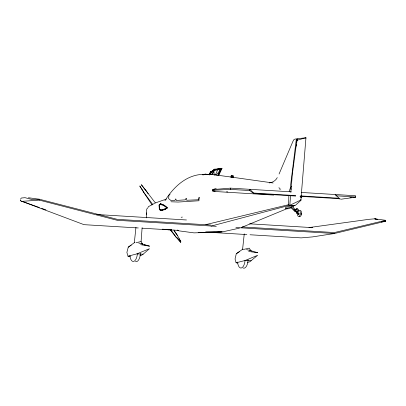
<?xml version="1.0" encoding="UTF-8"?>
<svg xmlns="http://www.w3.org/2000/svg" width="406" height="406" viewBox="0 0 406 406"><rect width="100%" height="100%" fill="white"/><g stroke="black" fill="none" stroke-linecap="round" stroke-linejoin="round"><path stroke-width="0.61" d="M164.643 209.765L167.196 207.908L163.933 205.197L160.497 204.106L160.649 203.827L160.649 204.274L159.69 204.446L159.233 205.177L159.365 208.034M297.126 140.405L297.141 139.111L297.765 138.69L305.951 137.776L305.936 138.131M216.317 226.33L117.207 220.296L39.402 200.138L39.428 199.239L28.45 197.742M216.241 188.379L212.648 189.582L212.607 190.972L216.144 191.566L273.725 195.073M215.139 191.124L212.607 190.972L212.764 190.312L230.43 189.379L230.466 188.14L291.219 191.84M295.735 196.052L253.669 193.489L249.751 190.551L249.786 189.318L253.684 193.043L295.746 195.606M253.669 193.489L253.684 193.043M335.163 194.515L339.066 198.24L339.051 198.686L302.013 196.433M341.258 199.184L355.402 197.225L355.58 195.758L301.262 192.449M250.025 234.764L301.161 237.88L312.437 236.916L334.371 233.516L385.675 221.219L385.7 220.321L374.723 218.824L369.034 219.311L308.941 227.583M288.844 195.433L288.636 204.7L289.199 205.385L291.655 205.964L294.32 205.659L292.569 206.385M296.796 211.059L298.05 211.135L298.354 210.597L298.451 209.582L297.765 208.958L296.776 208.897L297.085 211.353L296.39 213.094L298.857 214.353L299.044 213.373L297.781 212.505L297.395 211.749L297.694 211.389M140.613 244.666L149.504 246.143L142.587 244.102L141.095 241.565L142.115 227.685M231.065 177.422L231.187 175.798L231.75 175.818L233.359 175.976L233.232 177.605M231.141 177.452L231.187 175.798M231.806 177.518L231.933 175.889L231.268 175.823M232.674 177.584L232.8 175.95M290.6 195.393L289.788 205.314L291.63 205.781L295.076 205.619L300.937 200.346L301.191 197.108M296.431 146.084L296.583 144.186M296.69 142.922L297.141 139.111M148.241 207.268L148.286 206.725L154.661 203.32M290.853 192.297L292.32 174.316L296.893 140.227L305.951 137.776L301.227 195.722L301.927 196.56L301.161 197.407L300.648 197.032M146.52 211.866L146.769 209.06L147.87 207.715M135.964 227.279L134.32 242.681L128.245 247.168L126.88 252.446L128.017 256.211L130.275 256.485M248.639 251.461L257.678 252.725L250.761 250.685L249.254 248.147L244.356 249.254L242.6 249.274L244.25 233.871M291.513 207.71L288.052 208.826L285.753 208.684L285.692 207.385L290.737 205.918L294.421 210.237L295.223 210.298L296.025 209.06L296.776 208.897M298.308 214.307L298.496 213.328L297.217 212.455L296.745 211.714L297.085 211.353M301.09 214.485L301.277 213.505M289.168 191.459L290.518 187.536L291.716 186.339M242.6 249.274L242.818 249.132L236.282 253.74L235.054 259.033L236.094 262.794L237.84 263.002M296.39 213.094L296.745 211.714M296.38 211.78L295.126 211.704L295.324 210.953L296.441 212.439M209.435 174.864L210.917 171.692L210.009 172.525L214.749 169.14L221.762 168.881L220.747 169.728L218.068 175.453M209.76 174.646L211.242 171.479L209.694 173.362C212.967 170.063 217.687 170.241 221.59 168.272L216.144 175.28M212.384 174.61L214.231 169.759L220.976 168.277L217.89 175.458M215.434 174.93L218.261 168.317M218.499 175.448L221.082 168.886L222.27 168.262M209.689 174.692L210.399 172.936L214.231 169.759L221.427 169.718L218.621 175.595M209.354 174.905L210.719 172.098L214.749 169.14M279.079 174.007L292.858 141.521L293.777 139.771L294.934 139.101L297.187 138.776L296.167 140.339L290.508 186.039L290.285 188.978L291.523 189.054M301.678 197.022L301.176 197.275L300.638 196.489L301.293 195.859L301.744 196.235M301.161 197.407L300.521 196.474L301.293 195.728L301.754 196.042M160.497 204.106L159.548 204.274L159.03 205.111L159.269 208.572L160.005 210.003L160.943 210.267L164.257 209.455L167.196 207.908L164.679 205.441M211.308 174.727L213.911 170.601L214.19 175.397M164.907 200.792C173.458 187.1 186.633 174.382 203.908 174.341M277.268 177.625C275.684 180.624 272.71 182.502 269.386 182.933M20.325 199.305L21.422 197.996L25.06 197.692L32.049 199.529L39.428 199.239L117.232 219.336L210.668 225.025M289.788 205.314L300.212 200.305L300.937 199.442M294.421 210.237L294.731 209.872L295.669 209.927M139.963 255.648L141.598 255.217L143.095 254.227L149.433 248.731L136.974 253.851L128.017 256.211M247.584 262.372L249.741 261.799L257.607 255.318L245.27 260.444L236.094 262.794M128.245 247.168L131.27 245.173M236.282 253.74L239.332 251.745M301.176 197.275L302.039 196.626M170.058 194.479L169.023 195.098L168.561 198.559L171.048 200.605L175.011 200.442L175.433 199.016L175.879 199.021L176.326 200.457L185.461 199.823L186.014 198.341L186.542 198.346L186.704 200.265L198.509 199.747L199.148 197.225L198.95 200.752L178.031 202.051L170.992 201.777M203.568 174.885L205.126 174.179L212.744 174.676L208.791 174.529M134.594 242.56L134.32 242.681L134.853 242.752M241.21 227.588L287.316 208.552M166.506 199.031L155.391 202.924M202.782 174.824L205.126 174.179L207.496 174.357M285.753 208.684L290.518 207.207L295.126 211.704M202.878 174.864L205.126 174.179L205.938 174.387M160.943 210.267L160.984 210.689L164.288 209.75L167.196 207.908L165.313 206.248M141.095 241.565L136.046 242.661M297.765 208.958L296.025 209.06M160.984 210.689L162.339 210.389M211.024 226.122L289.199 205.385M239.423 228.147L222.782 231.811L205.543 232.085L222.072 231.816L217.063 232.278L198.199 232.455L200.087 232.435M288.636 204.7L205.832 224.619M385.7 220.321L334.402 232.557L242.23 226.944M385.675 221.219L381.254 221.955M160.005 210.003L163.603 209.273L167.196 207.908L163.278 205.319L159.548 204.274M181.172 217.281L182.375 217.078M349.921 197.692L351.748 197.534M352.966 197.433L355.402 197.225M311.453 227.761L312.706 227.654L249.578 223.813M39.402 200.138L21.325 201.376L20.3 200.254L21.026 200.965M230.466 188.14L212.648 189.582M279.516 189.1L280.785 189.084M207.014 232.354L214.571 232.262L194.007 232.866L178.752 230.826L177.148 229.999M245.27 260.444L251.152 260.804M136.974 253.851L143.095 254.227M162.39 229.177L171.677 229.826M300.521 196.474L300.009 196.448M168.033 229.781L171.723 229.837M300.78 195.981L301.293 195.728M204.375 174.26L212.176 174.697L208.684 174.443M208.923 174.565L211.759 174.676M230.43 189.379L249.751 190.551M335.747 195.788L355.544 196.991M301.394 195.951L339.066 198.24M226.528 191.82L227.791 191.896M300.212 200.305L300.937 200.346M96.806 214.51L186.445 219.971M235.891 227.522L334.371 233.516M138.284 227.964L83.991 224.66L22.66 201.604M142.075 228.192L178.686 230.425M211.516 232.42L246.868 234.572M298.496 213.328L299.044 213.373M232.613 175.884L233.359 175.976M301.384 196.585L300.638 196.489M211.998 174.463L231.121 177.057M232.374 177.234L273.111 182.979M300.861 196.073L301.272 196.179M338.31 198.686L340.67 199.082M254.755 252.151L257.678 252.725M144.292 244.889L149.504 246.143M377.103 219.413L374.723 218.824L377.803 219.514M246.569 249.594L250.761 250.685L249.898 250.076M138.75 243.027L142.587 244.102L141.699 243.483M160.649 203.827L162.456 204.426M160.451 203.817L163.902 205M21.619 201.178L39.372 207.532M41.737 208.379L45.878 209.866M297.948 213.85L298.857 214.353M249.954 250.091L251.431 251.05M301.293 195.859L302.003 196.22M294.731 209.872L295.223 210.298M298.05 211.135L298.339 211.43M295.456 209.917L293.959 208.293L292.883 206.045M169.855 229.385L176.473 237.667L180.837 242.463L176.864 237.317M155.447 203.03L141.364 184.705L145.302 189.861M143.419 191.505L139.765 185.958L143.328 191.759L152.686 204.38M174.336 231.263L177.661 235.779L180.883 241.677L178.909 238.647M170.667 229.491L176.473 237.667M145.399 189.602L148.17 193.763M143.328 191.759L152.047 204.954M173.9 229.989L177.661 235.779M159.467 208.588L160.126 209.866L161.141 210.278L161.187 210.699M278.988 187.557L279.338 188.582M146.439 212.744L146.596 214.373M146.327 212.424L146.637 217.89M300.125 210.394A3.111 1.446 -86.5 0 1 301.409 214.185A3.111 1.446 -86.5 0 1 299.227 216.256M297.669 211.988A3.111 1.446 -86.5 0 1 300.049 211.338A3.111 1.446 -86.5 0 1 299.293 216.307A3.111 1.446 -86.5 0 1 297.431 213.556M248.071 259.835A8.084 3.75 -86.5 0 1 243.098 268.026M245.057 260.236A8.084 3.75 -86.5 0 1 241.362 267.99A8.084 3.75 -86.5 0 1 237.586 262.073M140.395 253.278A8.084 3.75 -86.5 0 1 135.426 261.474M137.375 253.684A8.084 3.75 -86.5 0 1 133.681 261.434A8.084 3.75 -86.5 0 1 129.905 255.521"/></g></svg>
